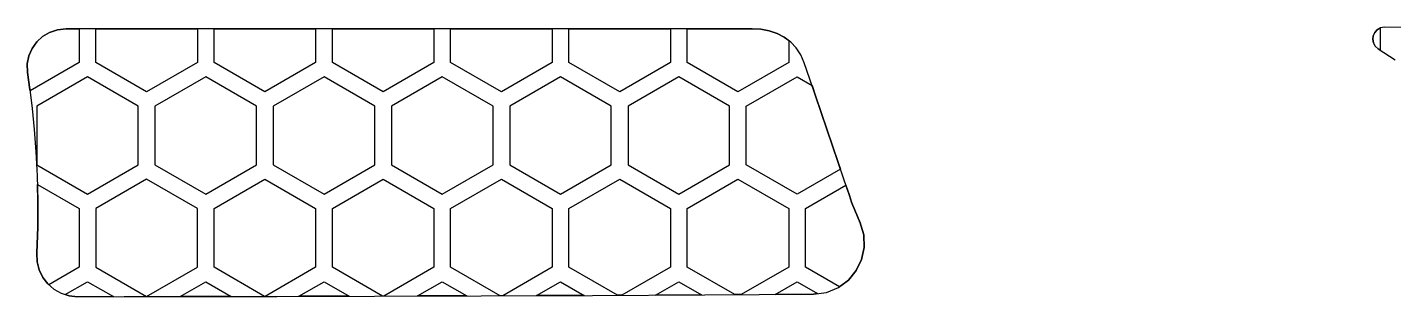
# Model space of a CAD drawing. Header units: millimetres. Extents: x 63 to 185, y -163 to -75.
# Drawn here: x 63.17 to 103.96, y -82.99 to -74.94 of the extents above; entities that cross this region are included whole.
import ezdxf

# ---------------------------------------------------------------- set-up
doc = ezdxf.new("R2010")
doc.units = ezdxf.units.MM
for name, color, linetype in [('outline_1', 3, 'Continuous'), ('outline_2', 3, 'Continuous'), ('pattern_0285', 2, 'Continuous'), ('pattern_0286', 2, 'Continuous'), ('pattern_0287', 2, 'Continuous'), ('pattern_0288', 2, 'Continuous'), ('pattern_0289', 2, 'Continuous'), ('pattern_0290', 2, 'Continuous'), ('pattern_0291', 2, 'Continuous'), ('pattern_0308', 2, 'Continuous'), ('pattern_0309', 2, 'Continuous'), ('pattern_0310', 2, 'Continuous'), ('pattern_0311', 2, 'Continuous'), ('pattern_0312', 2, 'Continuous'), ('pattern_0313', 2, 'Continuous'), ('pattern_0314', 2, 'Continuous'), ('pattern_0315', 2, 'Continuous'), ('pattern_0333', 2, 'Continuous'), ('pattern_0334', 2, 'Continuous'), ('pattern_0335', 2, 'Continuous'), ('pattern_0336', 2, 'Continuous'), ('pattern_0337', 2, 'Continuous'), ('pattern_0338', 2, 'Continuous'), ('pattern_0339', 2, 'Continuous'), ('pattern_0355', 2, 'Continuous'), ('pattern_0356', 2, 'Continuous'), ('pattern_0357', 2, 'Continuous'), ('pattern_0358', 2, 'Continuous'), ('pattern_0359', 2, 'Continuous'), ('pattern_0360', 2, 'Continuous'), ('pattern_0361', 2, 'Continuous'), ('pattern_0362', 2, 'Continuous')]:
    doc.layers.add(name, color=color, linetype=linetype)

msp = doc.modelspace()

# ---------------------------------------------------------------- linework, layer by layer
at = {"layer": 'outline_1'}
msp.add_lwpolyline([(87.711, -79.969), (87.543, -79.473), (87.375, -78.977), (87.206, -78.48), (87.038, -77.984), (86.87, -77.488), (86.702, -76.992), (86.534, -76.496), (86.366, -76), (86.263, -75.765), (86.126, -75.56), (85.959, -75.386), (85.767, -75.242), (85.551, -75.13), (85.317, -75.05), (85.069, -75.002), (84.809, -74.986), (82.248, -74.986), (79.687, -74.986), (77.127, -74.986), (74.566, -74.986), (72.005, -74.986), (69.444, -74.986), (66.883, -74.986), (64.322, -74.986), (64.066, -75.015), (63.831, -75.094), (63.622, -75.217), (63.446, -75.379), (63.307, -75.573), (63.212, -75.794), (63.166, -76.036), (63.175, -76.293), (63.243, -76.798), (63.31, -77.366), (63.37, -77.99), (63.421, -78.663), (63.458, -79.376), (63.477, -80.123), (63.475, -80.896), (63.446, -81.688), (63.458, -81.946), (63.522, -82.188), (63.63, -82.409), (63.779, -82.602), (63.962, -82.761), (64.175, -82.883), (64.413, -82.959), (64.669, -82.986), (66.058, -82.984), (68.08, -82.981), (70.613, -82.976), (73.533, -82.969), (76.719, -82.959), (80.046, -82.947), (83.394, -82.931), (86.638, -82.911), (87.033, -82.857), (87.384, -82.713), (87.681, -82.491), (87.915, -82.208), (88.075, -81.878), (88.153, -81.516), (88.138, -81.137), (88.022, -80.755), (88.021, -80.752), (88.019, -80.75), (88.018, -80.747), (88.017, -80.744), (88.016, -80.741), (88.014, -80.739), (88.013, -80.736), (88.012, -80.733), (87.97, -80.639), (87.93, -80.545), (87.89, -80.45), (87.852, -80.355), (87.815, -80.259), (87.779, -80.163), (87.745, -80.067)], close=True, dxfattribs=at)
at = {"layer": 'outline_2'}
msp.add_lwpolyline([(106.076, -74.971), (103.69, -74.943), (103.568, -74.962), (103.47, -75.016), (103.397, -75.096), (103.352, -75.193), (103.337, -75.3), (103.356, -75.406), (103.411, -75.505), (103.503, -75.586), (104.011, -75.915)], dxfattribs=at)
at = {"layer": 'pattern_0285'}
msp.add_lwpolyline([(64.669, -82.986), (64.413, -82.959), (64.298, -82.922), (64.963, -82.539), (65.735, -82.985)], close=True, dxfattribs=at)
at = {"layer": 'pattern_0286'}
msp.add_lwpolyline([(68.08, -82.981), (67.727, -82.981), (68.494, -82.539), (69.256, -82.979)], close=True, dxfattribs=at)
at = {"layer": 'pattern_0287'}
msp.add_lwpolyline([(71.27, -82.974), (72.025, -82.539), (72.773, -82.971)], close=True, dxfattribs=at)
at = {"layer": 'pattern_0288'}
msp.add_lwpolyline([(74.817, -82.965), (75.556, -82.539), (76.287, -82.961)], close=True, dxfattribs=at)
at = {"layer": 'pattern_0289'}
msp.add_lwpolyline([(78.369, -82.953), (79.087, -82.539), (79.795, -82.947)], close=True, dxfattribs=at)
at = {"layer": 'pattern_0290'}
msp.add_lwpolyline([(81.927, -82.938), (82.618, -82.539), (83.298, -82.931)], close=True, dxfattribs=at)
at = {"layer": 'pattern_0291'}
msp.add_lwpolyline([(86.638, -82.911), (85.492, -82.918), (86.149, -82.539), (86.764, -82.894)], close=True, dxfattribs=at)
at = {"layer": 'pattern_0308'}
msp.add_lwpolyline([(63.779, -82.602), (63.63, -82.409), (63.522, -82.188), (63.458, -81.946), (63.446, -81.688), (63.475, -80.896), (63.477, -80.123), (63.465, -79.635), (64.713, -80.356), (64.713, -82.106), (63.809, -82.628)], close=True, dxfattribs=at)
at = {"layer": 'pattern_0309'}
msp.add_lwpolyline([(68.244, -80.356), (66.728, -79.481), (65.213, -80.356), (65.213, -82.106), (66.728, -82.981), (68.244, -82.106)], close=True, dxfattribs=at)
at = {"layer": 'pattern_0310'}
msp.add_lwpolyline([(70.252, -82.977), (68.744, -82.106), (68.744, -80.356), (70.259, -79.481), (71.775, -80.356), (71.775, -82.106), (70.266, -82.977)], close=True, dxfattribs=at)
at = {"layer": 'pattern_0311'}
msp.add_lwpolyline([(73.769, -82.968), (72.275, -82.106), (72.275, -80.356), (73.79, -79.481), (75.306, -80.356), (75.306, -82.106), (73.812, -82.968)], close=True, dxfattribs=at)
at = {"layer": 'pattern_0312'}
msp.add_lwpolyline([(77.281, -82.957), (75.806, -82.106), (75.806, -80.356), (77.321, -79.481), (78.837, -80.356), (78.837, -82.106), (77.363, -82.957)], close=True, dxfattribs=at)
at = {"layer": 'pattern_0313'}
msp.add_lwpolyline([(80.787, -82.943), (79.337, -82.106), (79.337, -80.356), (80.853, -79.481), (82.368, -80.356), (82.368, -82.106), (80.919, -82.942)], close=True, dxfattribs=at)
at = {"layer": 'pattern_0314'}
msp.add_lwpolyline([(84.287, -82.925), (82.868, -82.106), (82.868, -80.356), (84.384, -79.481), (85.899, -80.356), (85.899, -82.106), (84.482, -82.924)], close=True, dxfattribs=at)
at = {"layer": 'pattern_0315'}
msp.add_lwpolyline([(87.779, -80.163), (87.815, -80.259), (87.852, -80.355), (87.89, -80.45), (87.93, -80.545), (87.97, -80.639), (88.012, -80.733), (88.013, -80.736), (88.014, -80.739), (88.016, -80.741), (88.017, -80.744), (88.018, -80.747), (88.019, -80.75), (88.021, -80.752), (88.022, -80.755), (88.138, -81.137), (88.153, -81.516), (88.075, -81.878), (87.915, -82.208), (87.681, -82.491), (87.413, -82.691), (86.399, -82.106), (86.399, -80.356), (87.606, -79.659), (87.711, -79.969), (87.745, -80.067)], close=True, dxfattribs=at)
at = {"layer": 'pattern_0333'}
msp.add_lwpolyline([(66.478, -77.298), (64.963, -76.423), (63.447, -77.298), (63.447, -79.048), (64.963, -79.923), (66.478, -79.048)], close=True, dxfattribs=at)
at = {"layer": 'pattern_0334'}
msp.add_lwpolyline([(70.009, -77.298), (68.494, -76.423), (66.978, -77.298), (66.978, -79.048), (68.494, -79.923), (70.009, -79.048)], close=True, dxfattribs=at)
at = {"layer": 'pattern_0335'}
msp.add_lwpolyline([(73.54, -77.298), (72.025, -76.423), (70.509, -77.298), (70.509, -79.048), (72.025, -79.923), (73.54, -79.048)], close=True, dxfattribs=at)
at = {"layer": 'pattern_0336'}
msp.add_lwpolyline([(77.071, -77.298), (75.556, -76.423), (74.04, -77.298), (74.04, -79.048), (75.556, -79.923), (77.071, -79.048)], close=True, dxfattribs=at)
at = {"layer": 'pattern_0337'}
msp.add_lwpolyline([(80.603, -77.298), (79.087, -76.423), (77.571, -77.298), (77.571, -79.048), (79.087, -79.923), (80.603, -79.048)], close=True, dxfattribs=at)
at = {"layer": 'pattern_0338'}
msp.add_lwpolyline([(84.134, -77.298), (82.618, -76.423), (81.103, -77.298), (81.103, -79.048), (82.618, -79.923), (84.134, -79.048)], close=True, dxfattribs=at)
at = {"layer": 'pattern_0339'}
msp.add_lwpolyline([(86.702, -76.992), (86.87, -77.488), (87.038, -77.984), (87.206, -78.48), (87.375, -78.977), (87.442, -79.176), (86.149, -79.923), (84.634, -79.048), (84.634, -77.298), (86.149, -76.423), (86.596, -76.681)], close=True, dxfattribs=at)
at = {"layer": 'pattern_0355'}
msp.add_lwpolyline([(63.243, -76.798), (63.175, -76.293), (63.166, -76.036), (63.212, -75.794), (63.307, -75.573), (63.446, -75.379), (63.622, -75.217), (63.831, -75.094), (64.066, -75.015), (64.322, -74.986), (64.713, -74.986), (64.713, -75.99), (63.247, -76.836)], close=True, dxfattribs=at)
at = {"layer": 'pattern_0356'}
msp.add_lwpolyline([(66.883, -74.986), (68.244, -74.986), (68.244, -75.99), (66.728, -76.865), (65.213, -75.99), (65.213, -74.986)], close=True, dxfattribs=at)
at = {"layer": 'pattern_0357'}
msp.add_lwpolyline([(69.444, -74.986), (71.775, -74.986), (71.775, -75.99), (70.259, -76.865), (68.744, -75.99), (68.744, -74.986)], close=True, dxfattribs=at)
at = {"layer": 'pattern_0358'}
msp.add_lwpolyline([(74.566, -74.986), (75.306, -74.986), (75.306, -75.99), (73.79, -76.865), (72.275, -75.99), (72.275, -74.986)], close=True, dxfattribs=at)
at = {"layer": 'pattern_0359'}
msp.add_lwpolyline([(77.127, -74.986), (78.837, -74.986), (78.837, -75.99), (77.321, -76.865), (75.806, -75.99), (75.806, -74.986)], close=True, dxfattribs=at)
at = {"layer": 'pattern_0360'}
msp.add_lwpolyline([(79.687, -74.986), (82.248, -74.986), (82.368, -74.986), (82.368, -75.99), (80.853, -76.865), (79.337, -75.99), (79.337, -74.986)], close=True, dxfattribs=at)
at = {"layer": 'pattern_0361'}
msp.add_lwpolyline([(84.809, -74.986), (85.069, -75.002), (85.317, -75.05), (85.551, -75.13), (85.767, -75.242), (85.899, -75.341), (85.899, -75.99), (84.384, -76.865), (82.868, -75.99), (82.868, -74.986)], close=True, dxfattribs=at)
at = {"layer": 'pattern_0362'}
msp.add_lwpolyline([(103.503, -75.586), (103.411, -75.505), (103.356, -75.406), (103.337, -75.3), (103.352, -75.193), (103.397, -75.096), (103.47, -75.016), (103.555, -74.969), (103.555, -75.62)], close=True, dxfattribs=at)

doc.saveas('drawing.dxf')
